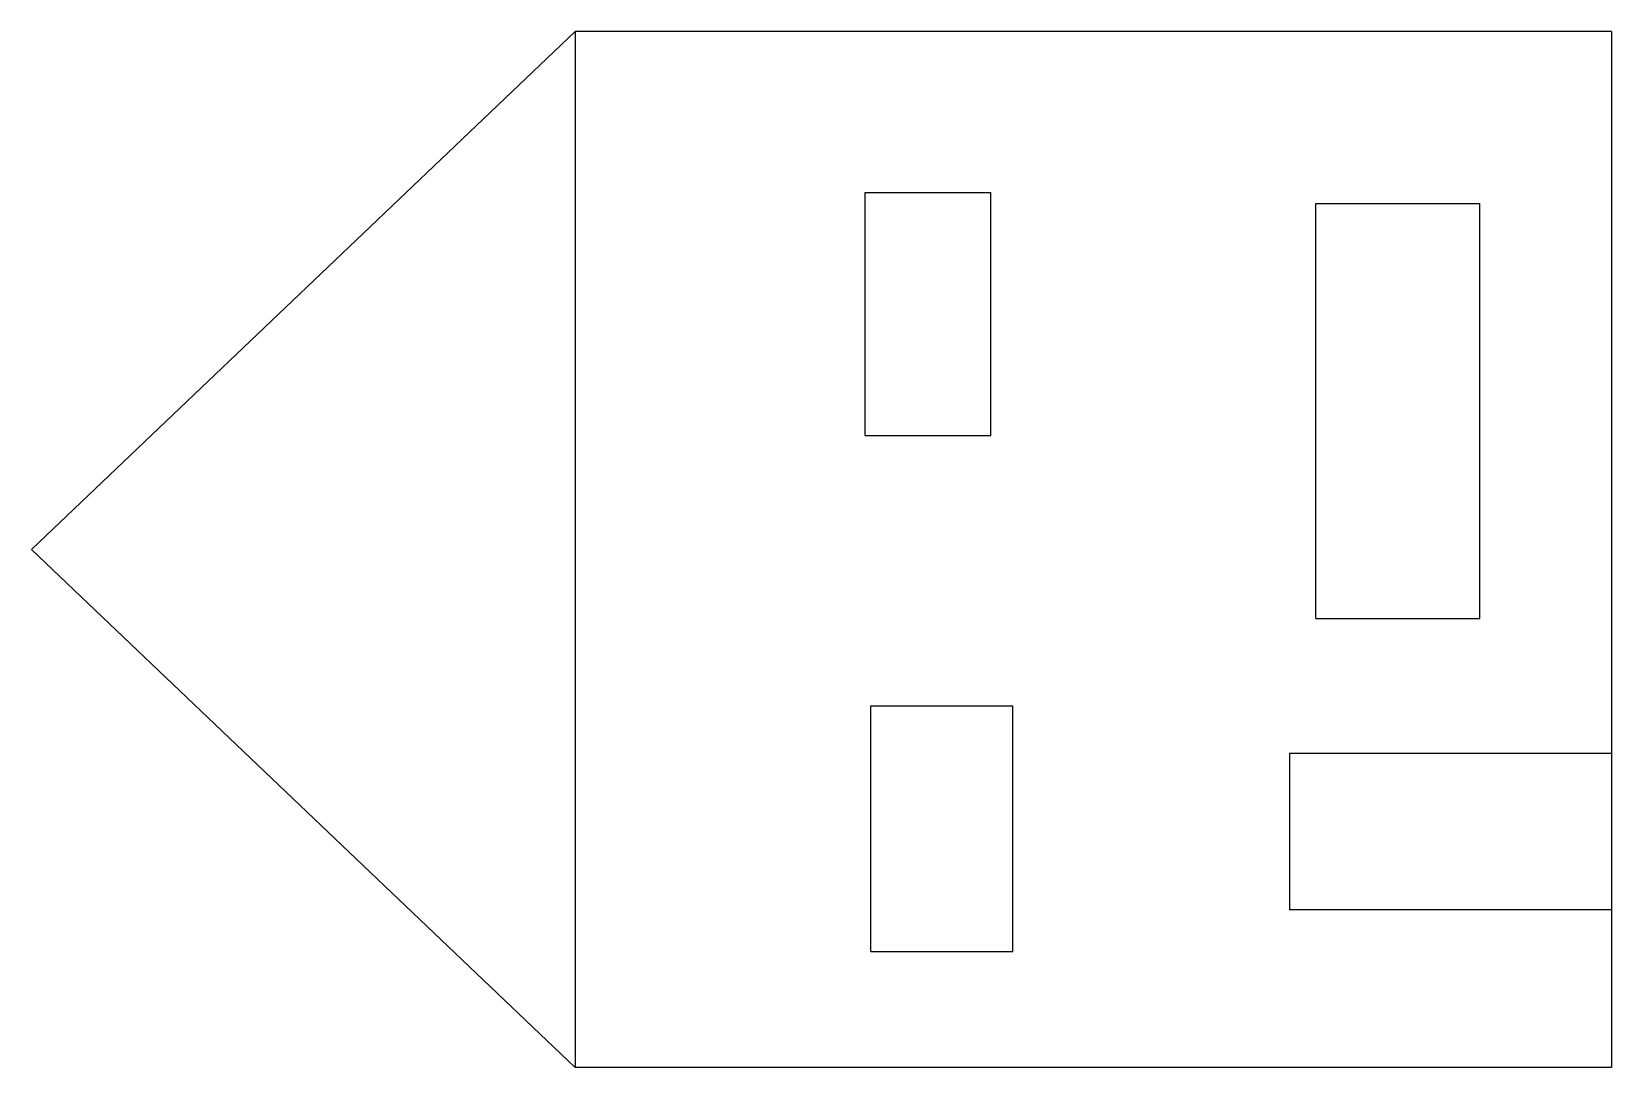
# Model space of a CAD drawing. Extents: x -17.2 to -2, y -5 to 5.
import ezdxf

# ---------------------------------------------------------------- set-up
doc = ezdxf.new("R2010")
doc.units = 0
doc.layers.add('MODELSKETCH_VISIBLE', color=7, linetype='CONTINUOUS')

msp = doc.modelspace()

# ---------------------------------------------------------------- linework, layer by layer
at = {"layer": 'MODELSKETCH_VISIBLE'}
for p, q in [((-12, 5), (-17.246, 0)), ((-12, 5), (-12, -5)), ((-2, 5), (-12, 5)), ((-2, 5), (-2, -5)), ((-9.201, 1.1), (-9.201, 3.446)), ((-9.201, 3.446), (-7.988, 3.446)), ((-7.988, 1.1), (-7.988, 3.446)), ((-4.851, 3.34), (-3.27, 3.34)), ((-4.851, -0.666), (-4.851, 3.34)), ((-3.27, -0.666), (-3.27, 3.34)), ((-9.201, 1.1), (-7.988, 1.1)), ((-17.246, 0), (-12, -5)), ((-4.851, -0.666), (-3.27, -0.666)), ((-9.148, -3.882), (-9.148, -1.51)), ((-9.148, -1.51), (-7.777, -1.51)), ((-7.777, -3.882), (-7.777, -1.51)), ((-2, -1.969), (-5.108, -1.969)), ((-5.108, -1.969), (-5.108, -3.479)), ((-2, -1.969), (-2, -3.479)), ((-2, -3.479), (-5.108, -3.479)), ((-9.148, -3.882), (-7.777, -3.882)), ((-2, -5), (-12, -5))]:
    msp.add_line(p, q, dxfattribs=at)

doc.saveas('drawing.dxf')
